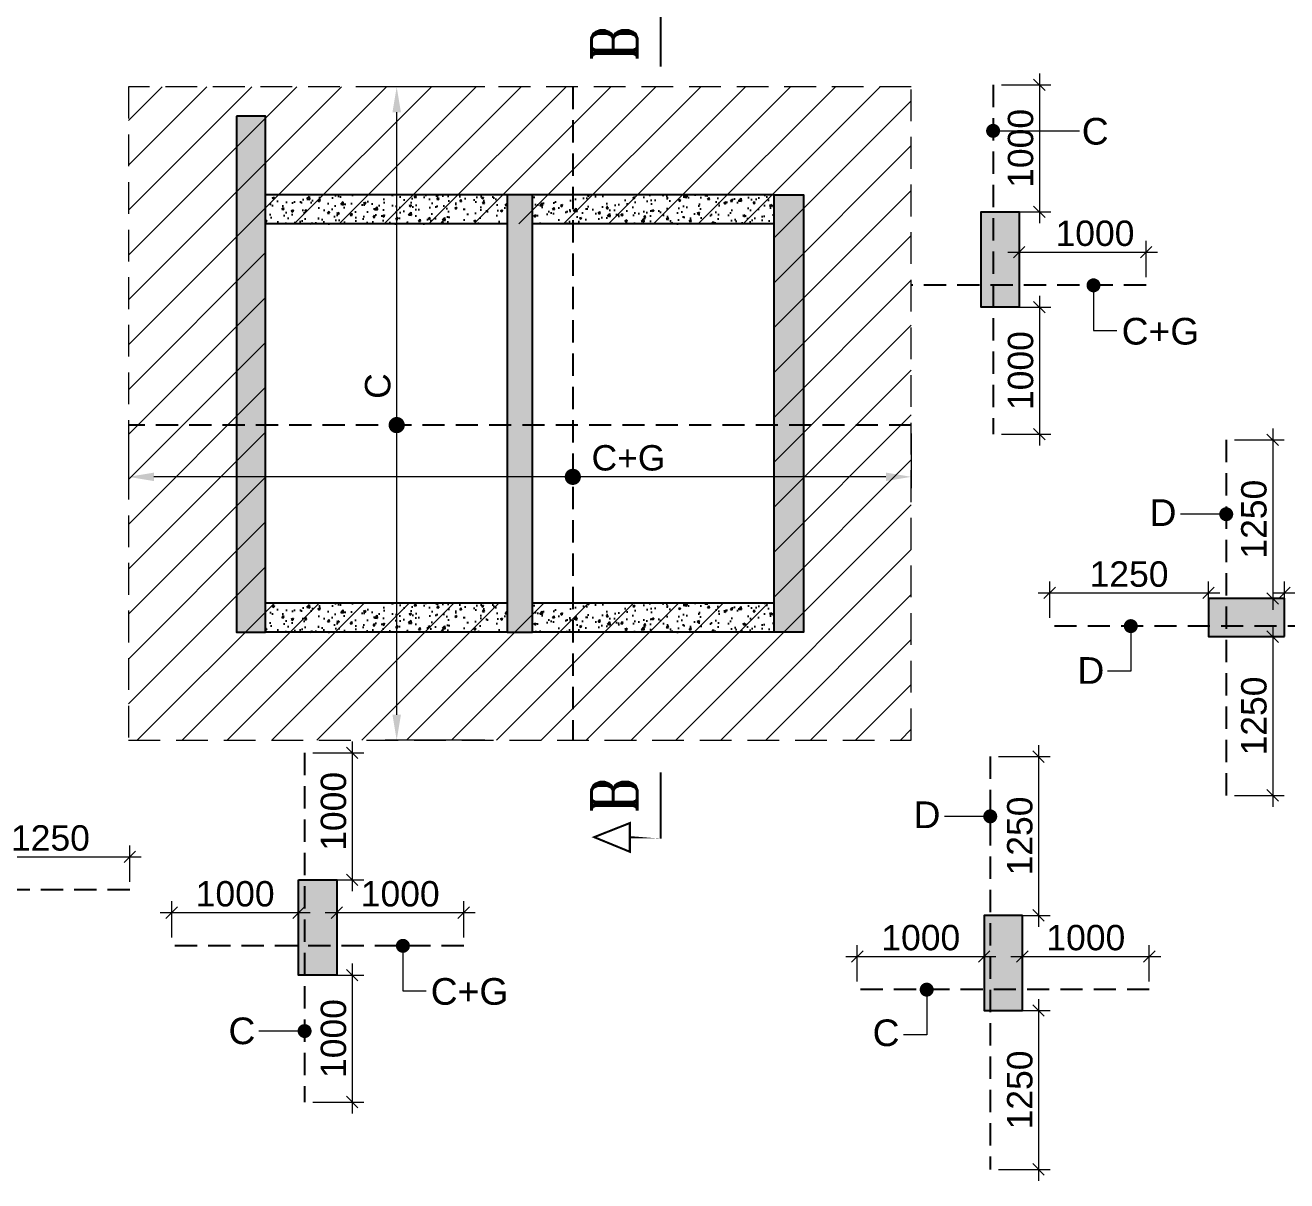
# Model space of a CAD drawing. Header units: millimetres. Extents: x 1123469 to 1752051, y -126924 to 196924.
# Drawn here: x 1520026 to 1529962, y 133369 to 142469 of the extents above; entities that cross this region are included whole.
import ezdxf

# ---------------------------------------------------------------- set-up
doc = ezdxf.new("R2010")
doc.units = ezdxf.units.MM
doc.header["$LTSCALE"] = 500
doc.header["$MEASUREMENT"] = 0
doc.header["$PDMODE"] = 34
for name, pattern in [('CONTINOUS', [0]), ('DASHED2', [0.375, 0.25, -0.125]), ('HIDDEN', [0.375, 0.25, -0.125])]:
    doc.linetypes.add(name, pattern=pattern)
doc.layers.get('Defpoints').update_dxf_attribs({"lineweight": 0})
for name, color, linetype in [('3BEAM NO', 6, 'Continuous'), ('COL. DIM', 3, 'Continuous'), ('r.c.c. wall', 4, 'Continuous'), ('reinf.', 4, 'Continuous'), ('TEXT 1', 1, 'Continuous'), ('TEXT-20', 3, 'Continuous'), ('TOWER AREA COLUMN.', 6, 'Continuous')]:
    doc.layers.add(name, color=color, linetype=linetype)
for name, color, linetype, lineweight in [('ARWO', 1, 'Continuous', 18), ('CUT OUT', 1, 'Continuous', 13), ('dim-M', 1, 'Continuous', 15), ('FOOTING', 1, 'Continuous', 15), ('HATCH', 1, 'Continuous', 5), ('TOWER COL HATCH', 253, 'Continuous', 20)]:
    doc.layers.add(name, color=color, linetype=linetype, lineweight=lineweight)
doc.styles.add('3mm', font='arial.ttf')
doc.styles.add('RT', font='romant.shx', dxfattribs={"height": 8})
doc.dimstyles.new('PARAMVEER', dxfattribs={"dimtxt": 200, "dimasz": 100, "dimexe": 0, "dimexo": 25, "dimgap": 10, "dimtad": 1, "dimdec": 0, "dimrnd": 5, "dimzin": 0, "dimdsep": 46, "dimtxsty": '3mm', "dimblk": 'OBLIQUE', "dimcen": 0.09, "dimdle": 75, "dimclrd": 1, "dimclre": 1, "dimclrt": 3, "dimadec": 0, "dimazin": 0, "dimtfac": 1, "dimtdec": 0, "dimtmove": 1, "dimatfit": 3, "dimfxl": 100, "dimtolj": 1, "dimtzin": 0, "dimlwd": 18, "dimlwe": 5, "dimarcsym": 0})
doc.dimstyles.new('PARAMVEER BEAM', dxfattribs={"dimtxt": 200, "dimasz": 100, "dimexe": 0, "dimexo": 0, "dimgap": 10, "dimtad": 1, "dimdec": 0, "dimzin": 0, "dimdsep": 46, "dimtxsty": '3mm', "dimblk": 'ARCHTICK', "dimcen": 0.09, "dimdle": 75, "dimclrd": 1, "dimclre": 1, "dimclrt": 3, "dimadec": 0, "dimazin": 0, "dimtfac": 1, "dimtdec": 0, "dimtmove": 1, "dimatfit": 3, "dimfxl": 100, "dimtolj": 1, "dimtzin": 0, "dimlwd": 18, "dimlwe": 5, "dimarcsym": 0})

# ---------------------------------------------------------------- blocks, each defined once
blk = doc.blocks.new('3tgra')
at = {"layer": 'TOWER COL HATCH'}
h = blk.add_hatch(color=253, dxfattribs=at)
h.dxf.hatch_style = 1
h.paths.add_polyline_path([(1383875.630595695, 78731.73729202384), (1383875.630595695, 74666.55515519361), (1383645.630595695, 74666.55515519361), (1383645.630595695, 77881.73729155073), (1383645.630595695, 78111.73729155073), (1383645.630595695, 78731.73729202384)])
h = blk.add_hatch(color=253, dxfattribs=at)
h.dxf.hatch_style = 1
h.paths.add_polyline_path([(1379640.630750942, 78111.73729155073), (1379410.630750942, 78111.73729155073), (1379410.630750942, 74666.55515519361), (1379640.630750942, 74666.55515519361), (1379640.630750942, 77881.73729155073)])
h = blk.add_hatch(color=253, dxfattribs=at)
h.dxf.hatch_style = 1
h.paths.add_polyline_path([(1381543.130749644, 78111.73729155073), (1381743.130749644, 78111.73729155073), (1381743.130749644, 77881.73729155073), (1381743.130749644, 74666.55515519361), (1381543.130749644, 74666.55515519361), (1381543.130749644, 77881.73729155073)])
h = blk.add_hatch(color=253, dxfattribs=at)
h.dxf.hatch_style = 1
h.paths.add_polyline_path([(1377710.631017101, 77226.89675944098), (1378010.631017101, 77226.89675944098), (1378010.631017101, 77976.89675944098), (1377710.631017101, 77976.89675944098)])
h = blk.add_hatch(color=253, dxfattribs=at)
h.dxf.hatch_style = 1
h.paths.add_polyline_path([(1375620.320550245, 74631.8028312315), (1375620.320550245, 74931.8028312315), (1376220.320550245, 74931.8028312315), (1376220.320550245, 74631.8028312315)])
h = blk.add_hatch(color=253, dxfattribs=at)
h.dxf.hatch_style = 1
h.paths.add_polyline_path([(1383385.712416565, 72716.75990101276), (1383085.712416565, 72716.75990101276), (1383085.712416565, 71966.75990101276), (1383385.712416565, 71966.75990101276)])
h = blk.add_hatch(color=253, dxfattribs=at)
h.dxf.hatch_style = 1
h.paths.add_polyline_path([(1377685.631014433, 72436.75957392534), (1377985.631014433, 72436.75957392534), (1377985.631014433, 71686.75957392534), (1377685.631014433, 71686.75957392534)])
at = {"layer": 'TOWER AREA COLUMN.', "color": 4}
for points in [[(1383875.630595695, 78731.73729202384), (1383875.630595695, 74666.55515519361), (1383645.630595695, 74666.55515519361), (1383645.630595695, 77881.73729155073), (1383645.630595695, 77881.73729155073), (1383645.630595695, 78111.73729155073), (1383645.630595695, 78111.73729155073), (1383645.630595695, 78731.73729202384), (1383875.630595695, 78731.73729202384)], [(1379640.630750942, 78111.73729155073), (1379410.630750942, 78111.73729155073), (1379410.630750942, 74666.55515519361), (1379640.630750942, 74666.55515519361), (1379640.630750942, 77881.73729155073), (1379640.630750942, 77881.73729155073), (1379640.630750942, 78111.73729155073)], [(1381543.130749644, 78111.73729155073), (1381743.130749644, 78111.73729155073), (1381743.130749644, 77881.73729155073), (1381743.130749644, 77881.73729155073), (1381743.130749644, 74666.55515519361), (1381543.130749644, 74666.55515519361), (1381543.130749644, 77881.73729155073), (1381543.130749644, 77881.73729155073), (1381543.130749644, 78111.73729155073)]]:
    blk.add_lwpolyline(points, dxfattribs=at)
for points in [[(1377710.631017101, 77226.89675944098), (1378010.631017101, 77226.89675944098), (1378010.631017101, 77976.89675944098), (1377710.631017101, 77976.89675944098)], [(1375620.320550245, 74631.8028312315), (1375620.320550245, 74931.8028312315), (1376220.320550245, 74931.8028312315), (1376220.320550245, 74631.8028312315)], [(1383385.712416565, 72716.75990101276), (1383085.712416565, 72716.75990101276), (1383085.712416565, 71966.75990101276), (1383385.712416565, 71966.75990101276)], [(1377685.631014433, 72436.75957392534), (1377985.631014433, 72436.75957392534), (1377985.631014433, 71686.75957392534), (1377685.631014433, 71686.75957392534)]]:
    blk.add_lwpolyline(points, close=True, dxfattribs=at)
blk = doc.blocks.new('_Oblique')
at = {"color": 0, "linetype": 'ByBlock', "lineweight": -2}
blk.add_line((-0.5, -0.5), (0.5, 0.5), dxfattribs=at)
blk = doc.blocks.new('*D1022')
at = {"layer": 'COL. DIM', "color": 1, "lineweight": 18, "ltscale": 10, "transparency": 16777216}
blk.add_line((1528013.32333053, 140339.3880169377), (1528013.32333053, 139159.3880169377), dxfattribs=at)
at = {"layer": 'COL. DIM', "color": 1, "linetype": 'CONTINOUS', "lineweight": 5, "ltscale": 10, "transparency": 16777216}
for p, q in [((1527713.899163831, 140249.3880169377), (1528103.32333053, 140249.3880169377)), ((1527713.899163831, 139249.3880169377), (1528103.32333053, 139249.3880169377))]:
    blk.add_line(p, q, dxfattribs=at)
at = {"layer": 'Defpoints', "color": 0, "ltscale": 10, "transparency": 16777216}
for p in [(1527648.899163831, 140249.3880169377), (1527648.899163831, 139249.3880169377), (1528013.32333053, 139249.3880169377)]:
    blk.add_point(p, dxfattribs=at)
at = {"layer": 'COL. DIM', "color": 1, "lineweight": 18, "ltscale": 10, "transparency": 16777216, "xscale": 90, "yscale": 90, "zscale": 90}
for p, rotation in [((1528013.32333053, 140249.3880169377), 90), ((1528013.32333053, 139249.3880169377), 270)]:
    blk.add_blockref('_Oblique', p, dxfattribs=dict(at, rotation=rotation))
at = {"layer": 'COL. DIM', "color": 3, "ltscale": 10, "transparency": 16777216, "insert": (1527866.208732986, 139749.3880169372), "char_height": 200, "attachment_point": 5, "rotation": 90, "style": '3mm'}
blk.add_mtext('\\A1;1000', dxfattribs=at)
blk = doc.blocks.new('_ArchTick')
at = {"color": 0, "linetype": 'ByBlock', "const_width": 0.15}
blk.add_lwpolyline([(-0.5, -0.5), (0.5, 0.5)], dxfattribs=at)
blk = doc.blocks.new('*D1023')
at = {"layer": 'COL. DIM', "color": 1, "lineweight": 18, "ltscale": 10, "transparency": 16777216}
blk.add_line((1528013.32333053, 142089.3880169376), (1528013.32333053, 140909.3880169376), dxfattribs=at)
at = {"layer": 'COL. DIM', "color": 1, "linetype": 'CONTINOUS', "lineweight": 5, "ltscale": 10, "transparency": 16777216}
for p, q in [((1527713.899163831, 141999.3880169376), (1528103.32333053, 141999.3880169376)), ((1527713.899163831, 140999.3880169376), (1528103.32333053, 140999.3880169376))]:
    blk.add_line(p, q, dxfattribs=at)
at = {"layer": 'Defpoints', "color": 0, "ltscale": 10, "transparency": 16777216}
for p in [(1527648.899163831, 141999.3880169376), (1527648.899163831, 140999.3880169376), (1528013.32333053, 140999.3880169376)]:
    blk.add_point(p, dxfattribs=at)
at = {"layer": 'COL. DIM', "color": 1, "lineweight": 18, "ltscale": 10, "transparency": 16777216, "xscale": 90, "yscale": 90, "zscale": 90}
for p, rotation in [((1528013.32333053, 141999.3880169376), 90), ((1528013.32333053, 140999.3880169376), 270)]:
    blk.add_blockref('_Oblique', p, dxfattribs=dict(at, rotation=rotation))
at = {"layer": 'COL. DIM', "color": 3, "ltscale": 10, "transparency": 16777216, "insert": (1527866.208732985, 141499.3880169372), "char_height": 200, "attachment_point": 5, "rotation": 90, "style": '3mm'}
blk.add_mtext('\\A1;1000', dxfattribs=at)
blk = doc.blocks.new('*D1024')
at = {"layer": 'COL. DIM', "color": 1, "linetype": 'CONTINOUS', "lineweight": 5, "ltscale": 10, "transparency": 16777216}
for p, q in [((1527854.248590601, 140485.904475727), (1527854.248590601, 140772.4341001764)), ((1528854.248590601, 140485.904475727), (1528854.248590601, 140772.4341001764))]:
    blk.add_line(p, q, dxfattribs=at)
at = {"layer": 'COL. DIM', "color": 1, "lineweight": 18, "ltscale": 10, "transparency": 16777216}
blk.add_line((1527764.248590601, 140682.4341001764), (1528944.248590601, 140682.4341001764), dxfattribs=at)
at = {"layer": 'Defpoints', "color": 0, "ltscale": 10, "transparency": 16777216}
for p in [(1528854.248590601, 140682.4341001764), (1527854.248590601, 140420.904475727), (1528854.248590601, 140420.904475727)]:
    blk.add_point(p, dxfattribs=at)
at = {"layer": 'COL. DIM', "color": 1, "lineweight": 18, "ltscale": 10, "transparency": 16777216, "xscale": 90, "yscale": 90, "zscale": 90, "rotation": 180}
blk.add_blockref('_Oblique', (1527854.248590601, 140682.4341001764), dxfattribs=at)
at = {"layer": 'COL. DIM', "color": 1, "lineweight": 18, "ltscale": 10, "transparency": 16777216, "xscale": 90, "yscale": 90, "zscale": 90}
blk.add_blockref('_Oblique', (1528854.248590601, 140682.4341001764), dxfattribs=at)
at = {"layer": 'COL. DIM', "color": 3, "ltscale": 10, "transparency": 16777216, "insert": (1528451.298602193, 140829.5486977207), "char_height": 200, "attachment_point": 5, "style": '3mm'}
blk.add_mtext('\\A1;1000', dxfattribs=at)
blk = doc.blocks.new('*D1025')
at = {"layer": 'COL. DIM', "color": 1, "lineweight": 18, "ltscale": 10, "transparency": 16777216}
blk.add_line((1529851.057639244, 137744.2940887282), (1529851.057639244, 136314.2940887282), dxfattribs=at)
at = {"layer": 'COL. DIM', "color": 1, "linetype": 'CONTINOUS', "lineweight": 5, "ltscale": 10, "transparency": 16777216}
for p, q in [((1529550.148966422, 137654.2940887282), (1529941.057639244, 137654.2940887282)), ((1529550.148966422, 136404.2940887282), (1529941.057639244, 136404.2940887282))]:
    blk.add_line(p, q, dxfattribs=at)
at = {"layer": 'Defpoints', "color": 0, "ltscale": 10, "transparency": 16777216}
for p in [(1529485.148966422, 137654.2940887282), (1529485.148966422, 136404.2940887282), (1529851.057639244, 136404.2940887282)]:
    blk.add_point(p, dxfattribs=at)
at = {"layer": 'COL. DIM', "color": 1, "lineweight": 18, "ltscale": 10, "transparency": 16777216, "xscale": 90, "yscale": 90, "zscale": 90}
for p, rotation in [((1529851.057639244, 137654.2940887282), 90), ((1529851.057639244, 136404.2940887282), 270)]:
    blk.add_blockref('_Oblique', p, dxfattribs=dict(at, rotation=rotation))
at = {"layer": 'COL. DIM', "color": 3, "ltscale": 10, "transparency": 16777216, "insert": (1529703.9430417, 137029.2940887277), "char_height": 200, "attachment_point": 5, "rotation": 90, "style": '3mm'}
blk.add_mtext('\\A1;1250', dxfattribs=at)
blk = doc.blocks.new('*D1026')
at = {"layer": 'COL. DIM', "color": 1, "linetype": 'CONTINOUS', "lineweight": 5, "ltscale": 10, "transparency": 16777216}
for p, q in [((1528094.559057457, 137802.0810123322), (1528094.559057457, 138088.6106367816)), ((1529344.559057457, 137802.0810123322), (1529344.559057457, 138088.6106367816))]:
    blk.add_line(p, q, dxfattribs=at)
at = {"layer": 'COL. DIM', "color": 1, "lineweight": 18, "ltscale": 10, "transparency": 16777216}
blk.add_line((1528004.559057457, 137998.6106367816), (1529434.559057457, 137998.6106367816), dxfattribs=at)
at = {"layer": 'Defpoints', "color": 0, "ltscale": 10, "transparency": 16777216}
for p in [(1529344.559057457, 137998.6106367816), (1528094.559057457, 137737.0810123322), (1529344.559057457, 137737.0810123322)]:
    blk.add_point(p, dxfattribs=at)
at = {"layer": 'COL. DIM', "color": 1, "lineweight": 18, "ltscale": 10, "transparency": 16777216, "xscale": 90, "yscale": 90, "zscale": 90, "rotation": 180}
blk.add_blockref('_Oblique', (1528094.559057457, 137998.6106367816), dxfattribs=at)
at = {"layer": 'COL. DIM', "color": 1, "lineweight": 18, "ltscale": 10, "transparency": 16777216, "xscale": 90, "yscale": 90, "zscale": 90}
blk.add_blockref('_Oblique', (1529344.559057457, 137998.6106367816), dxfattribs=at)
at = {"layer": 'COL. DIM', "color": 3, "ltscale": 10, "transparency": 16777216, "insert": (1528719.559057457, 138145.7252343259), "char_height": 200, "attachment_point": 5, "style": '3mm'}
blk.add_mtext('\\A1;1250', dxfattribs=at)
blk = doc.blocks.new('*D1027')
at = {"layer": 'COL. DIM', "color": 1, "lineweight": 18, "ltscale": 10, "transparency": 16777216}
blk.add_line((1529851.057639244, 139294.2940887282), (1529851.057639244, 137864.2940887282), dxfattribs=at)
at = {"layer": 'COL. DIM', "color": 1, "linetype": 'CONTINOUS', "lineweight": 5, "ltscale": 10, "transparency": 16777216}
for p, q in [((1529550.148966421, 139204.2940887282), (1529941.057639244, 139204.2940887282)), ((1529550.148966421, 137954.2940887282), (1529941.057639244, 137954.2940887282))]:
    blk.add_line(p, q, dxfattribs=at)
at = {"layer": 'Defpoints', "color": 0, "ltscale": 10, "transparency": 16777216}
for p in [(1529485.148966421, 139204.2940887282), (1529485.148966421, 137954.2940887282), (1529851.057639244, 137954.2940887282)]:
    blk.add_point(p, dxfattribs=at)
at = {"layer": 'COL. DIM', "color": 1, "lineweight": 18, "ltscale": 10, "transparency": 16777216, "xscale": 90, "yscale": 90, "zscale": 90}
for p, rotation in [((1529851.057639244, 139204.2940887282), 90), ((1529851.057639244, 137954.2940887282), 270)]:
    blk.add_blockref('_Oblique', p, dxfattribs=dict(at, rotation=rotation))
at = {"layer": 'COL. DIM', "color": 3, "ltscale": 10, "transparency": 16777216, "insert": (1529703.943041699, 138579.2940887277), "char_height": 200, "attachment_point": 5, "rotation": 90, "style": '3mm'}
blk.add_mtext('\\A1;1250', dxfattribs=at)
blk = doc.blocks.new('*D1028')
at = {"layer": 'COL. DIM', "color": 1, "linetype": 'CONTINOUS', "lineweight": 5, "ltscale": 10, "transparency": 16777216}
for p, q in [((1529944.559057457, 137802.0810123323), (1529944.559057457, 138088.6106367816)), ((1531194.559057457, 137802.0810123323), (1531194.559057457, 138088.6106367816))]:
    blk.add_line(p, q, dxfattribs=at)
at = {"layer": 'COL. DIM', "color": 1, "lineweight": 18, "ltscale": 10, "transparency": 16777216}
blk.add_line((1529854.559057457, 137998.6106367816), (1531284.559057457, 137998.6106367816), dxfattribs=at)
at = {"layer": 'Defpoints', "color": 0, "ltscale": 10, "transparency": 16777216}
for p in [(1531194.559057457, 137998.6106367816), (1529944.559057457, 137737.0810123323), (1531194.559057457, 137737.0810123323)]:
    blk.add_point(p, dxfattribs=at)
at = {"layer": 'COL. DIM', "color": 1, "lineweight": 18, "ltscale": 10, "transparency": 16777216, "xscale": 90, "yscale": 90, "zscale": 90, "rotation": 180}
blk.add_blockref('_Oblique', (1529944.559057457, 137998.6106367816), dxfattribs=at)
at = {"layer": 'COL. DIM', "color": 1, "lineweight": 18, "ltscale": 10, "transparency": 16777216, "xscale": 90, "yscale": 90, "zscale": 90}
blk.add_blockref('_Oblique', (1531194.559057457, 137998.6106367816), dxfattribs=at)
at = {"layer": 'COL. DIM', "color": 3, "ltscale": 10, "transparency": 16777216, "insert": (1530569.559057457, 138145.725234326), "char_height": 200, "attachment_point": 5, "style": '3mm'}
blk.add_mtext('\\A1;1250', dxfattribs=at)
blk = doc.blocks.new('*D1040')
at = {"layer": 'COL. DIM', "color": 1, "lineweight": 18, "ltscale": 10, "transparency": 16777216}
blk.add_line((1528007.412359352, 134799.250831422), (1528007.412359352, 133369.250831422), dxfattribs=at)
at = {"layer": 'COL. DIM', "color": 1, "linetype": 'CONTINOUS', "lineweight": 5, "ltscale": 10, "transparency": 16777216}
for p, q in [((1527691.322730707, 134709.250831422), (1528097.412359352, 134709.250831422)), ((1527691.322730707, 133459.250831422), (1528097.412359352, 133459.250831422))]:
    blk.add_line(p, q, dxfattribs=at)
at = {"layer": 'Defpoints', "color": 0, "ltscale": 10, "transparency": 16777216}
for p in [(1527626.322730707, 134709.250831422), (1527626.322730707, 133459.250831422), (1528007.412359352, 133459.250831422)]:
    blk.add_point(p, dxfattribs=at)
at = {"layer": 'COL. DIM', "color": 1, "lineweight": 18, "ltscale": 10, "transparency": 16777216, "xscale": 90, "yscale": 90, "zscale": 90}
for p, rotation in [((1528007.412359352, 134709.250831422), 90), ((1528007.412359352, 133459.250831422), 270)]:
    blk.add_blockref('_Oblique', p, dxfattribs=dict(at, rotation=rotation))
at = {"layer": 'COL. DIM', "color": 3, "ltscale": 10, "transparency": 16777216, "insert": (1527860.297761807, 134084.2508314215), "char_height": 200, "attachment_point": 5, "rotation": 90, "style": '3mm'}
blk.add_mtext('\\A1;1250', dxfattribs=at)
blk = doc.blocks.new('*D1041')
at = {"layer": 'COL. DIM', "color": 1, "lineweight": 18, "ltscale": 10, "transparency": 16777216}
blk.add_line((1526489.24859327, 135135.7938251426), (1527669.24859327, 135135.7938251426), dxfattribs=at)
at = {"layer": 'COL. DIM', "color": 1, "linetype": 'CONTINOUS', "lineweight": 5, "ltscale": 10, "transparency": 16777216}
for p, q in [((1526579.24859327, 134939.2642006932), (1526579.24859327, 135225.7938251426)), ((1527579.24859327, 134939.2642006932), (1527579.24859327, 135225.7938251426))]:
    blk.add_line(p, q, dxfattribs=at)
at = {"layer": 'Defpoints', "color": 0, "ltscale": 10, "transparency": 16777216}
for p in [(1527579.24859327, 135135.7938251426), (1526579.24859327, 134874.2642006932), (1527579.24859327, 134874.2642006932)]:
    blk.add_point(p, dxfattribs=at)
at = {"layer": 'COL. DIM', "color": 1, "lineweight": 18, "ltscale": 10, "transparency": 16777216, "xscale": 90, "yscale": 90, "zscale": 90, "rotation": 180}
blk.add_blockref('_Oblique', (1526579.24859327, 135135.7938251426), dxfattribs=at)
at = {"layer": 'COL. DIM', "color": 1, "lineweight": 18, "ltscale": 10, "transparency": 16777216, "xscale": 90, "yscale": 90, "zscale": 90}
blk.add_blockref('_Oblique', (1527579.24859327, 135135.7938251426), dxfattribs=at)
at = {"layer": 'COL. DIM', "color": 3, "ltscale": 10, "transparency": 16777216, "insert": (1527079.24859327, 135282.9084226869), "char_height": 200, "attachment_point": 5, "style": '3mm'}
blk.add_mtext('\\A1;1000', dxfattribs=at)
blk = doc.blocks.new('*D1042')
at = {"layer": 'COL. DIM', "color": 1, "lineweight": 18, "ltscale": 10, "transparency": 16777216}
blk.add_line((1528007.412359351, 136799.250831422), (1528007.412359351, 135369.250831422), dxfattribs=at)
at = {"layer": 'COL. DIM', "color": 1, "linetype": 'CONTINOUS', "lineweight": 5, "ltscale": 10, "transparency": 16777216}
for p, q in [((1527691.322730707, 136709.250831422), (1528097.412359351, 136709.250831422)), ((1527691.322730707, 135459.250831422), (1528097.412359351, 135459.250831422))]:
    blk.add_line(p, q, dxfattribs=at)
at = {"layer": 'Defpoints', "color": 0, "ltscale": 10, "transparency": 16777216}
for p in [(1527626.322730707, 136709.250831422), (1527626.322730707, 135459.250831422), (1528007.412359351, 135459.250831422)]:
    blk.add_point(p, dxfattribs=at)
at = {"layer": 'COL. DIM', "color": 1, "lineweight": 18, "ltscale": 10, "transparency": 16777216, "xscale": 90, "yscale": 90, "zscale": 90}
for p, rotation in [((1528007.412359351, 136709.250831422), 90), ((1528007.412359351, 135459.250831422), 270)]:
    blk.add_blockref('_Oblique', p, dxfattribs=dict(at, rotation=rotation))
at = {"layer": 'COL. DIM', "color": 3, "ltscale": 10, "transparency": 16777216, "insert": (1527860.297761804, 136084.250831422), "char_height": 200, "attachment_point": 5, "rotation": 90, "style": '3mm'}
blk.add_mtext('\\A1;1250', dxfattribs=at)
blk = doc.blocks.new('*D1043')
at = {"layer": 'COL. DIM', "color": 1, "lineweight": 18, "ltscale": 10, "transparency": 16777216}
blk.add_line((1527789.24859327, 135135.7938251426), (1528969.24859327, 135135.7938251426), dxfattribs=at)
at = {"layer": 'COL. DIM', "color": 1, "linetype": 'CONTINOUS', "lineweight": 5, "ltscale": 10, "transparency": 16777216}
for p, q in [((1527879.24859327, 134939.2642006932), (1527879.24859327, 135225.7938251426)), ((1528879.24859327, 134939.2642006932), (1528879.24859327, 135225.7938251426))]:
    blk.add_line(p, q, dxfattribs=at)
at = {"layer": 'Defpoints', "color": 0, "ltscale": 10, "transparency": 16777216}
for p in [(1528879.24859327, 135135.7938251426), (1527879.24859327, 134874.2642006932), (1528879.24859327, 134874.2642006932)]:
    blk.add_point(p, dxfattribs=at)
at = {"layer": 'COL. DIM', "color": 1, "lineweight": 18, "ltscale": 10, "transparency": 16777216, "xscale": 90, "yscale": 90, "zscale": 90, "rotation": 180}
blk.add_blockref('_Oblique', (1527879.24859327, 135135.7938251426), dxfattribs=at)
at = {"layer": 'COL. DIM', "color": 1, "lineweight": 18, "ltscale": 10, "transparency": 16777216, "xscale": 90, "yscale": 90, "zscale": 90}
blk.add_blockref('_Oblique', (1528879.24859327, 135135.7938251426), dxfattribs=at)
at = {"layer": 'COL. DIM', "color": 3, "ltscale": 10, "transparency": 16777216, "insert": (1528379.24859327, 135282.9084226869), "char_height": 200, "attachment_point": 5, "style": '3mm'}
blk.add_mtext('\\A1;1000', dxfattribs=at)
blk = doc.blocks.new('*D1044')
at = {"layer": 'COL. DIM', "color": 1, "lineweight": 18, "ltscale": 10, "transparency": 16777216}
blk.add_line((1522601.566611705, 135079.2511585094), (1522601.566611705, 133899.2511585094), dxfattribs=at)
at = {"layer": 'COL. DIM', "color": 1, "linetype": 'CONTINOUS', "lineweight": 5, "ltscale": 10, "transparency": 16777216}
for p, q in [((1522291.241328574, 134989.2511585094), (1522691.566611705, 134989.2511585094)), ((1522291.241328574, 133989.2511585094), (1522691.566611705, 133989.2511585094))]:
    blk.add_line(p, q, dxfattribs=at)
at = {"layer": 'Defpoints', "color": 0, "ltscale": 10, "transparency": 16777216}
for p in [(1522226.241328574, 134989.2511585094), (1522226.241328574, 133989.2511585094), (1522601.566611705, 133989.2511585094)]:
    blk.add_point(p, dxfattribs=at)
at = {"layer": 'COL. DIM', "color": 1, "lineweight": 18, "ltscale": 10, "transparency": 16777216, "xscale": 90, "yscale": 90, "zscale": 90}
for p, rotation in [((1522601.566611705, 134989.2511585094), 90), ((1522601.566611705, 133989.2511585094), 270)]:
    blk.add_blockref('_Oblique', p, dxfattribs=dict(at, rotation=rotation))
at = {"layer": 'COL. DIM', "color": 3, "ltscale": 10, "transparency": 16777216, "insert": (1522454.452014161, 134489.2511585089), "char_height": 200, "attachment_point": 5, "rotation": 90, "style": '3mm'}
blk.add_mtext('\\A1;1000', dxfattribs=at)
blk = doc.blocks.new('*D1045')
at = {"layer": 'COL. DIM', "color": 1, "linetype": 'CONTINOUS', "lineweight": 5, "ltscale": 10, "transparency": 16777216}
for p, q in [((1521179.167191137, 135284.3916811144), (1521179.167191137, 135570.9213055638)), ((1522179.167191137, 135284.3916811144), (1522179.167191137, 135570.9213055638))]:
    blk.add_line(p, q, dxfattribs=at)
at = {"layer": 'COL. DIM', "color": 1, "lineweight": 18, "ltscale": 10, "transparency": 16777216}
blk.add_line((1521089.167191137, 135480.9213055638), (1522269.167191137, 135480.9213055638), dxfattribs=at)
at = {"layer": 'Defpoints', "color": 0, "ltscale": 10, "transparency": 16777216}
for p in [(1522179.167191137, 135480.9213055638), (1521179.167191137, 135219.3916811144), (1522179.167191137, 135219.3916811144)]:
    blk.add_point(p, dxfattribs=at)
at = {"layer": 'COL. DIM', "color": 1, "lineweight": 18, "ltscale": 10, "transparency": 16777216, "xscale": 90, "yscale": 90, "zscale": 90, "rotation": 180}
blk.add_blockref('_Oblique', (1521179.167191137, 135480.9213055638), dxfattribs=at)
at = {"layer": 'COL. DIM', "color": 1, "lineweight": 18, "ltscale": 10, "transparency": 16777216, "xscale": 90, "yscale": 90, "zscale": 90}
blk.add_blockref('_Oblique', (1522179.167191137, 135480.9213055638), dxfattribs=at)
at = {"layer": 'COL. DIM', "color": 3, "ltscale": 10, "transparency": 16777216, "insert": (1521679.167191137, 135628.0359031082), "char_height": 200, "attachment_point": 5, "style": '3mm'}
blk.add_mtext('\\A1;1000', dxfattribs=at)
blk = doc.blocks.new('*D1046')
at = {"layer": 'COL. DIM', "color": 1, "lineweight": 18, "ltscale": 10, "transparency": 16777216}
blk.add_line((1522601.566611705, 136829.2511585095), (1522601.566611705, 135649.2511585095), dxfattribs=at)
at = {"layer": 'COL. DIM', "color": 1, "linetype": 'CONTINOUS', "lineweight": 5, "ltscale": 10, "transparency": 16777216}
for p, q in [((1522291.241328574, 136739.2511585095), (1522691.566611705, 136739.2511585095)), ((1522291.241328574, 135739.2511585095), (1522691.566611705, 135739.2511585095))]:
    blk.add_line(p, q, dxfattribs=at)
at = {"layer": 'Defpoints', "color": 0, "ltscale": 10, "transparency": 16777216}
for p in [(1522226.241328574, 136739.2511585095), (1522226.241328574, 135739.2511585095), (1522601.566611705, 135739.2511585095)]:
    blk.add_point(p, dxfattribs=at)
at = {"layer": 'COL. DIM', "color": 1, "lineweight": 18, "ltscale": 10, "transparency": 16777216, "xscale": 90, "yscale": 90, "zscale": 90}
for p, rotation in [((1522601.566611705, 136739.2511585095), 90), ((1522601.566611705, 135739.2511585095), 270)]:
    blk.add_blockref('_Oblique', p, dxfattribs=dict(at, rotation=rotation))
at = {"layer": 'COL. DIM', "color": 3, "ltscale": 10, "transparency": 16777216, "insert": (1522454.452014158, 136278.2737065828), "char_height": 200, "attachment_point": 5, "rotation": 90, "style": '3mm'}
blk.add_mtext('\\A1;1000', dxfattribs=at)
blk = doc.blocks.new('*D1047')
at = {"layer": 'COL. DIM', "color": 1, "linetype": 'CONTINOUS', "lineweight": 5, "ltscale": 10, "transparency": 16777216}
for p, q in [((1522479.167191137, 135284.3916811144), (1522479.167191137, 135570.9213055638)), ((1523479.167191137, 135284.3916811144), (1523479.167191137, 135570.9213055638))]:
    blk.add_line(p, q, dxfattribs=at)
at = {"layer": 'COL. DIM', "color": 1, "lineweight": 18, "ltscale": 10, "transparency": 16777216}
blk.add_line((1522389.167191137, 135480.9213055638), (1523569.167191137, 135480.9213055638), dxfattribs=at)
at = {"layer": 'Defpoints', "color": 0, "ltscale": 10, "transparency": 16777216}
for p in [(1523479.167191137, 135480.9213055638), (1522479.167191137, 135219.3916811144), (1523479.167191137, 135219.3916811144)]:
    blk.add_point(p, dxfattribs=at)
at = {"layer": 'COL. DIM', "color": 1, "lineweight": 18, "ltscale": 10, "transparency": 16777216, "xscale": 90, "yscale": 90, "zscale": 90, "rotation": 180}
blk.add_blockref('_Oblique', (1522479.167191137, 135480.9213055638), dxfattribs=at)
at = {"layer": 'COL. DIM', "color": 1, "lineweight": 18, "ltscale": 10, "transparency": 16777216, "xscale": 90, "yscale": 90, "zscale": 90}
blk.add_blockref('_Oblique', (1523479.167191137, 135480.9213055638), dxfattribs=at)
at = {"layer": 'COL. DIM', "color": 3, "ltscale": 10, "transparency": 16777216, "insert": (1522979.167191137, 135628.0359031082), "char_height": 200, "attachment_point": 5, "style": '3mm'}
blk.add_mtext('\\A1;1000', dxfattribs=at)
blk = doc.blocks.new('*D1051')
at = {"layer": 'COL. DIM', "color": 1, "linetype": 'CONTINOUS', "lineweight": 5, "ltscale": 10, "transparency": 16777216}
for p, q in [((1519599.251504154, 135724.251514391), (1519599.251504154, 136010.7811388404)), ((1520849.251504154, 135724.251514391), (1520849.251504154, 136010.7811388404))]:
    blk.add_line(p, q, dxfattribs=at)
at = {"layer": 'COL. DIM', "color": 1, "lineweight": 18, "ltscale": 10, "transparency": 16777216}
blk.add_line((1519509.251504154, 135920.7811388404), (1520939.251504154, 135920.7811388404), dxfattribs=at)
at = {"layer": 'Defpoints', "color": 0, "ltscale": 10, "transparency": 16777216}
for p in [(1520849.251504154, 135920.7811388404), (1519599.251504154, 135659.251514391), (1520849.251504154, 135659.251514391)]:
    blk.add_point(p, dxfattribs=at)
at = {"layer": 'COL. DIM', "color": 1, "lineweight": 18, "ltscale": 10, "transparency": 16777216, "xscale": 90, "yscale": 90, "zscale": 90, "rotation": 180}
blk.add_blockref('_Oblique', (1519599.251504154, 135920.7811388404), dxfattribs=at)
at = {"layer": 'COL. DIM', "color": 1, "lineweight": 18, "ltscale": 10, "transparency": 16777216, "xscale": 90, "yscale": 90, "zscale": 90}
blk.add_blockref('_Oblique', (1520849.251504154, 135920.7811388404), dxfattribs=at)
at = {"layer": 'COL. DIM', "color": 3, "ltscale": 10, "transparency": 16777216, "insert": (1520224.251504154, 136067.8957363847), "char_height": 200, "attachment_point": 5, "style": '3mm'}
blk.add_mtext('\\A1;1250', dxfattribs=at)
blk = doc.blocks.new('*D1093')
at = {"layer": 'COL. DIM', "color": 1, "linetype": 'CONTINOUS', "lineweight": 5, "ltscale": 10, "transparency": 16777216}
for p, q in [((1520839.249012007, 139255.33872537), (1520839.249012007, 138822.7265834824)), ((1527004.248856761, 139255.3387253701), (1527004.248856761, 138822.7265834824))]:
    blk.add_line(p, q, dxfattribs=at)
at = {"layer": 'COL. DIM', "color": 1, "lineweight": 18, "ltscale": 10, "transparency": 16777216}
blk.add_line((1526804.248856761, 138912.7265834824), (1521039.249012007, 138912.7265834824), dxfattribs=at)
at = {"layer": 'COL. DIM', "color": 1, "ltscale": 10, "transparency": 16777216}
for points in [[(1521039.249012007, 138946.0599168157), (1521039.249012007, 138879.3932501491), (1520839.249012007, 138912.7265834824)], [(1526804.248856761, 138946.0599168157), (1526804.248856761, 138879.3932501491), (1527004.248856761, 138912.7265834824)]]:
    blk.add_solid(points, dxfattribs=at)
at = {"layer": 'Defpoints', "color": 0, "ltscale": 10, "transparency": 16777216}
for p in [(1520839.249012007, 139320.33872537), (1527004.248856761, 139320.3387253701), (1520839.249012007, 138912.7265834824)]:
    blk.add_point(p, dxfattribs=at)
at = {"layer": 'COL. DIM', "color": 3, "ltscale": 10, "transparency": 16777216, "insert": (1524777.232026542, 139061.137224683), "char_height": 200, "attachment_point": 5, "style": '3mm'}
blk.add_mtext('\\A1;C+G', dxfattribs=at)
blk = doc.blocks.new('*D1094')
at = {"layer": 'COL. DIM', "color": 1, "linetype": 'CONTINOUS', "lineweight": 5, "ltscale": 10, "transparency": 16777216}
for p, q in [((1523645.773220603, 141984.2285490474), (1522861.429872286, 141984.2285490474)), ((1523645.773220603, 136839.0464126903), (1522861.429872286, 136839.0464126903))]:
    blk.add_line(p, q, dxfattribs=at)
at = {"layer": 'COL. DIM', "color": 1, "lineweight": 18, "ltscale": 10, "transparency": 16777216}
blk.add_line((1522951.429872286, 137039.0464126903), (1522951.429872286, 141784.2285490474), dxfattribs=at)
at = {"layer": 'COL. DIM', "color": 1, "ltscale": 10, "transparency": 16777216}
for points in [[(1522918.096538953, 141784.2285490474), (1522984.763205619, 141784.2285490474), (1522951.429872286, 141984.2285490474)], [(1522918.096538953, 137039.0464126903), (1522984.763205619, 137039.0464126903), (1522951.429872286, 136839.0464126903)]]:
    blk.add_solid(points, dxfattribs=at)
at = {"layer": 'Defpoints', "color": 0, "ltscale": 10, "transparency": 16777216}
for p in [(1522951.429872286, 141984.2285490474), (1523710.773220603, 141984.2285490474), (1523710.773220603, 136839.0464126903)]:
    blk.add_point(p, dxfattribs=at)
at = {"layer": 'COL. DIM', "color": 3, "ltscale": 10, "transparency": 16777216, "insert": (1522803.019231084, 139627.7330189421), "char_height": 200, "width": 176.8076398362892, "attachment_point": 5, "rotation": 90, "style": '3mm'}
blk.add_mtext('\\A1;C', dxfattribs=at)

msp = doc.modelspace()

# ---------------------------------------------------------------- hatches: boundary and pattern name
at = {"layer": 'HATCH', "ltscale": 10}
h = msp.add_hatch(dxfattribs=at)
h.set_pattern_fill('ANSI31', color=251, scale=2000)
h.set_pattern_definition([(45, (44455.00070298067, 0), (-176.7766952966369, 176.7766952966369), [])])
h.paths.add_polyline_path([(1521919.249012007, 140904.2285490473), (1525924.248856761, 140904.2285490474), (1525924.24885676, 137919.0464126903), (1521919.249012007, 137919.0464126903)])
h.paths.add_polyline_path([(1520839.249012007, 141984.2285490474), (1527004.248856761, 141984.2285490474), (1527004.248856761, 136839.0464126903), (1520839.249012007, 136839.0464126903)])
at = {"layer": 'r.c.c. wall', "ltscale": 10}
h = msp.add_hatch(dxfattribs=at)
h.set_pattern_fill('AR-CONC', color=1, scale=25)
h.set_pattern_definition([(49.99999999999999, (-3810541.978237641, -4159489.490215819), (179.3150456501884, -15.68803374564878), [18.75, -206.25]), (355, (-3810541.978237641, -4159489.490215819), (-34.68783340325, 188.048033425003), [15, -165]), (100.45144446, (-3810527.035317391, -4159490.797551819), (144.627211681778, 172.3599977421574), [15.93504799999998, -175.2855279999997]), (46.18420000000001, (-3810541.978237641, -4159439.490215819), (266.8103326678931, -41.37982019826914), [28.125, -309.375]), (96.63563549, (-3810519.744051391, -4159442.938542569), (233.6654864185571, 243.5296501936376), [23.9025855, -262.92844]), (351.1841639899999, (-3810541.978237641, -4159439.490215819), (233.6654862636933, 243.5296500674975), [22.5, -247.50000025]), (21, (-3810516.978237641, -4159451.990215819), (149.2267630296154, -100.6547226663347), [18.75, -206.25]), (326.0000000000001, (-3810516.978237641, -4159451.990215819), (60.82883298039543, 181.2875112617133), [15, -165]), (71.45144474, (-3810504.542674141, -4159460.378109319), (210.0555941824928, 80.63278820158845), [15.9350475, -175.285528]), (37.50000000000001, (-3810541.978237641, -4159489.490215819), (3.039963829322667, 83.22346345782788), [0, -163, 0, -167.5, 0, -165.625]), (7.499999999999999, (-3810541.978237641, -4159489.490215819), (65.76738436053715, 98.60292797059006), [0, -95.5, 0, -159.25, 0, -63.125]), (327.5, (-3810597.728237641, -4159489.490215819), (133.4556090431022, -5.638717933594939), [0, -62.5, 0, -195, 0, -258.75]), (317.5, (-3810622.728237641, -4159489.490215819), (145.7965423355966, 25.02624558307943), [0, -81.25, 0, -129.5, 0, -183.75])])
h.paths.add_polyline_path([(1521921.597339466, 141134.2649386935), (1523821.748858059, 141134.2285483917), (1523821.748858059, 140904.2285483917), (1521921.597339466, 140904.1995950565)])
h = msp.add_hatch(dxfattribs=at)
h.set_pattern_fill('AR-CONC', color=1, scale=25)
h.set_pattern_definition([(49.99999999999999, (-3812644.478236343, -4159489.490215819), (179.3150456501884, -15.68803374564878), [18.75, -206.25]), (355, (-3812644.478236343, -4159489.490215819), (-34.68783340325, 188.048033425003), [15, -165]), (100.45144446, (-3812629.535316093, -4159490.797551819), (144.627211681778, 172.3599977421574), [15.93504799999998, -175.2855279999997]), (46.18420000000001, (-3812644.478236343, -4159439.490215819), (266.8103326678931, -41.37982019826914), [28.125, -309.375]), (96.63563549, (-3812622.244050093, -4159442.938542569), (233.6654864185571, 243.5296501936376), [23.9025855, -262.92844]), (351.1841639899999, (-3812644.478236343, -4159439.490215819), (233.6654862636933, 243.5296500674975), [22.5, -247.50000025]), (21, (-3812619.478236343, -4159451.990215819), (149.2267630296154, -100.6547226663347), [18.75, -206.25]), (326.0000000000001, (-3812619.478236343, -4159451.990215819), (60.82883298039543, 181.2875112617133), [15, -165]), (71.45144474, (-3812607.042672843, -4159460.378109319), (210.0555941824928, 80.63278820158845), [15.9350475, -175.285528]), (37.50000000000001, (-3812644.478236343, -4159489.490215819), (3.039963829322667, 83.22346345782788), [0, -163, 0, -167.5, 0, -165.625]), (7.499999999999999, (-3812644.478236343, -4159489.490215819), (65.76738436053715, 98.60292797059006), [0, -95.5, 0, -159.25, 0, -63.125]), (327.5, (-3812700.228236343, -4159489.490215819), (133.4556090431022, -5.638717933594939), [0, -62.5, 0, -195, 0, -258.75]), (317.5, (-3812725.228236343, -4159489.490215819), (145.7965423355966, 25.02624558307943), [0, -81.25, 0, -129.5, 0, -183.75])])
h.paths.add_polyline_path([(1524024.097338168, 141134.2649386935), (1525924.248856761, 141134.2285483917), (1525924.248856761, 140904.2285483917), (1524024.097338168, 140904.1995950565)])
h = msp.add_hatch(dxfattribs=at)
h.set_pattern_fill('AR-CONC', color=1, scale=25)
h.set_pattern_definition([(49.99999999999999, (-3810541.978237641, -4162704.672352177), (179.3150456501884, -15.68803374564878), [18.75, -206.25]), (355, (-3810541.978237641, -4162704.672352177), (-34.68783340325, 188.048033425003), [15, -165]), (100.45144446, (-3810527.035317391, -4162705.979688176), (144.627211681778, 172.3599977421574), [15.93504799999998, -175.2855279999996]), (46.18420000000001, (-3810541.978237641, -4162654.672352177), (266.8103326678931, -41.37982019826914), [28.125, -309.375]), (96.63563549, (-3810519.744051391, -4162658.120678926), (233.6654864185571, 243.5296501936376), [23.9025855, -262.92844]), (351.1841639899999, (-3810541.978237641, -4162654.672352177), (233.6654862636933, 243.5296500674975), [22.5, -247.50000025]), (21, (-3810516.978237641, -4162667.172352177), (149.2267630296154, -100.6547226663347), [18.75, -206.25]), (326.0000000000001, (-3810516.978237641, -4162667.172352177), (60.82883298039543, 181.2875112617133), [15, -165]), (71.45144474, (-3810504.542674141, -4162675.560245676), (210.0555941824928, 80.63278820158845), [15.9350475, -175.285528]), (37.50000000000001, (-3810541.978237641, -4162704.672352177), (3.039963829322667, 83.22346345782788), [0, -163, 0, -167.5, 0, -165.625]), (7.499999999999999, (-3810541.978237641, -4162704.672352177), (65.76738436053715, 98.60292797059006), [0, -95.5, 0, -159.25, 0, -63.125]), (327.5, (-3810597.728237641, -4162704.672352177), (133.4556090431022, -5.638717933594939), [0, -62.5, 0, -195, 0, -258.75]), (317.5, (-3810622.728237641, -4162704.672352177), (145.7965423355966, 25.02624558307943), [0, -81.25, 0, -129.5, 0, -183.75])])
h.paths.add_polyline_path([(1521921.597339466, 137919.0828023364), (1523821.748858059, 137919.0464120346), (1523821.748858059, 137689.0464120346), (1521921.597339466, 137689.0174586994)])
h = msp.add_hatch(dxfattribs=at)
h.set_pattern_fill('AR-CONC', color=1, scale=25)
h.set_pattern_definition([(49.99999999999999, (-3812644.478236343, -4162704.672352177), (179.3150456501884, -15.68803374564878), [18.75, -206.25]), (355, (-3812644.478236343, -4162704.672352177), (-34.68783340325, 188.048033425003), [15, -165]), (100.45144446, (-3812629.535316093, -4162705.979688176), (144.627211681778, 172.3599977421574), [15.93504799999998, -175.2855279999997]), (46.18420000000001, (-3812644.478236343, -4162654.672352177), (266.8103326678931, -41.37982019826914), [28.125, -309.375]), (96.63563549, (-3812622.244050093, -4162658.120678926), (233.6654864185571, 243.5296501936376), [23.9025855, -262.92844]), (351.1841639899999, (-3812644.478236343, -4162654.672352177), (233.6654862636933, 243.5296500674975), [22.5, -247.50000025]), (21, (-3812619.478236343, -4162667.172352177), (149.2267630296154, -100.6547226663347), [18.75, -206.25]), (326.0000000000001, (-3812619.478236343, -4162667.172352177), (60.82883298039543, 181.2875112617133), [15, -165]), (71.45144474, (-3812607.042672843, -4162675.560245676), (210.0555941824928, 80.63278820158845), [15.9350475, -175.285528]), (37.50000000000001, (-3812644.478236343, -4162704.672352177), (3.039963829322667, 83.22346345782788), [0, -163, 0, -167.5, 0, -165.625]), (7.499999999999999, (-3812644.478236343, -4162704.672352177), (65.76738436053715, 98.60292797059006), [0, -95.5, 0, -159.25, 0, -63.125]), (327.5, (-3812700.228236343, -4162704.672352177), (133.4556090431022, -5.638717933594939), [0, -62.5, 0, -195, 0, -258.75]), (317.5, (-3812725.228236343, -4162704.672352177), (145.7965423355966, 25.02624558307943), [0, -81.25, 0, -129.5, 0, -183.75])])
h.paths.add_polyline_path([(1524024.097338168, 137919.0828023364), (1525924.248856761, 137919.0464120346), (1525924.248856761, 137689.0464120346), (1524024.097338168, 137689.0174586994)])

# ---------------------------------------------------------------- linework, layer by layer
at = {"layer": '3BEAM NO', "color": 4}
msp.add_line((1524788.983498764, 135959.5006431867, -7.851765953677085e-07), (1524788.983498764, 136186.8531094468, -7.843609217412887e-07), dxfattribs=at)
at = {"layer": '3BEAM NO', "color": 4, "extrusion": (-3.227238060428332e-09, -4.963612873298862e-18, 1), "const_width": 15.97339125, "elevation": -0.004921639401394065}
msp.add_lwpolyline([(1524788.983498762, 142654.0419871213), (1525031.407207467, 142654.0419871167), (1525031.407207468, 142143.5267560754)], dxfattribs=at)
at = {"layer": '3BEAM NO', "color": 4, "extrusion": (-3.227238060428332e-09, 4.963612873298862e-18, 1), "const_width": 15.97339125}
for points, elevation in [([(1524788.983498762, 136075.3548663216), (1525031.407207467, 136075.3548663263), (1525031.407207468, 136585.8700973675)], -0.00492163940001056), ([(1524788.983498759, 135959.5006431932), (1524788.983498759, 136186.8531094533), (1524506.735612236, 136075.354866371), (1524788.983498759, 135959.5006431932)], -0.004921642217599808)]:
    msp.add_lwpolyline(points, dxfattribs=dict(at, elevation=elevation))
at = {"layer": 'dim-M', "color": 4, "ltscale": 10, "const_width": 63.75}
for points in [[(1522983.304872287, 139320.33872537, -1), (1522919.554872287, 139320.33872537, -1)], [(1524370.729327148, 138912.7265834824, -1), (1524306.979327148, 138912.7265834824, -1)]]:
    msp.add_lwpolyline(points, format="xyb", close=True, dxfattribs=at)
at = {"layer": 'FOOTING', "color": 3, "linetype": 'DASHED2', "ltscale": 2}
msp.add_lwpolyline([(1527004.248856761, 141984.2285490474), (1520839.249012007, 141984.2285490474), (1520839.249012007, 136839.0464126903), (1527004.248856761, 136839.0464126903)], close=True, dxfattribs=at)
at = {"layer": 'r.c.c. wall', "color": 4, "ltscale": 10}
for p, q in [((1523821.748858059, 141134.2285490474), (1521919.249012007, 141134.2285490474)), ((1525924.248856761, 141134.2285490474), (1524021.748858059, 141134.2285490474)), ((1523821.748858059, 140904.2285490474), (1521919.249012007, 140904.2285490474)), ((1525924.248856761, 140904.2285490474), (1524021.748858059, 140904.2285490474)), ((1523821.748858059, 137919.0464126903), (1521919.249012007, 137919.0464126903)), ((1525924.248856761, 137919.0464126903), (1524021.748858059, 137919.0464126903)), ((1523821.748858059, 137689.0464126903), (1521919.249012007, 137689.0464126903)), ((1525924.248856761, 137689.0464126903), (1524021.748858059, 137689.0464126903))]:
    msp.add_line(p, q, dxfattribs=at)
at = {"layer": 'reinf.', "color": 4, "linetype": 'HIDDEN', "ltscale": 1.4}
for p, q in [((1527648.899163831, 141999.3880169376), (1527648.899163831, 139249.3880169376)), ((1524338.854327148, 141984.2285490474), (1524338.854327148, 136839.0464126903)), ((1528854.248590601, 140420.904475727), (1527004.248856761, 140420.904475727)), ((1527004.248856761, 139320.3387253701), (1520839.249012007, 139320.33872537)), ((1529485.148966421, 139204.2940887281), (1529485.148966421, 136404.2940887281)), ((1531194.559057457, 137737.0810123323), (1528094.559057457, 137737.0810123322)), ((1522226.241328574, 136739.2511585094), (1522226.241328574, 133989.2511585093)), ((1527626.322730707, 136709.2508314219), (1527626.322730707, 133459.2508314219)), ((1520849.251504154, 135659.251514391), (1517749.251504154, 135659.251514391)), ((1523479.167191137, 135219.3916811145), (1521179.167191137, 135219.3916811144)), ((1528879.24859327, 134874.2642006932), (1526579.24859327, 134874.2642006932))]:
    msp.add_line(p, q, dxfattribs=at)

# ---------------------------------------------------------------- block references
at = {"layer": 'CUT OUT', "color": 4, "xscale": -1}
msp.add_blockref('3tgra', (2905564.878980821, 63022.49125749664), dxfattribs=at)

# ---------------------------------------------------------------- texts
at = {"layer": 'TEXT 1', "color": 2, "linetype": 'ByBlock', "style": '3mm'}
for s, p in [('C', (1528347.209784013, 141529.2078355965, -0.0688959593251002)), ('C+G', (1528661.425162436, 139954.4976562446, -0.0688959593251002)), ('D', (1528881.33112212, 138526.0328187882, -0.0688959593251002)), ('D', (1528313.04190235, 137282.74958141, -0.0688959593251002)), ('D', (1527022.504886406, 136146.6217451123, -0.0688959593251002)), ('C+G', (1523219.507285543, 134755.3890325418, -0.0688959593251002)), ('C', (1521626.434398325, 134444.8911080195, -0.0688959593251002)), ('C', (1526699.801047534, 134429.6538470904, -0.0688959593251002))]:
    msp.add_text(s, height=210, dxfattribs=at).set_placement(p)
at = {"layer": 'TEXT-20', "color": 7, "lineweight": 20, "ltscale": 0.2, "style": 'RT', "width": 0.85}
for p in [(1524845.604432877, 142180.2226828499, 0.01387790206817088), (1524845.604432877, 136258.6288860284, 0.01387790206817088)]:
    msp.add_text('B', height=359.401303125, rotation=90.00000002668041, dxfattribs=at).set_placement(p)

# ---------------------------------------------------------------- dimensions: what is measured, and where the dimension line sits
at = {"layer": 'COL. DIM', "color": 6, "ltscale": 10}
for base, p1, p2, angle, picture, middle in [((1528013.32333053, 140999.3880169376), (1527648.899163831, 141999.3880169376), (1527648.899163831, 140999.3880169376), 90, '*D1023', (1527866.208732985, 141499.3880169372)), ((1528013.32333053, 139249.3880169377), (1527648.899163831, 140249.3880169376), (1527648.899163831, 139249.3880169376), 90, '*D1022', (1527866.208732986, 139749.3880169372)), ((1529851.057639244, 137954.2940887282), (1529485.148966421, 139204.2940887281), (1529485.148966421, 137954.2940887281), 90, '*D1027', (1529703.943041699, 138579.2940887277)), ((1529851.057639244, 136404.2940887282), (1529485.148966421, 137654.2940887281), (1529485.148966421, 136404.2940887281), 90, '*D1025', (1529703.9430417, 137029.2940887277)), ((1520849.251504154, 135920.7811388404), (1519599.251504154, 135659.251514391), (1520849.251504154, 135659.251514391), 7.016709298534877e-15, '*D1051', (1520224.251504154, 136067.8957363847)), ((1522179.167191137, 135480.9213055638), (1521179.167191137, 135219.3916811144), (1522179.167191137, 135219.3916811144), 7.016709298534877e-15, '*D1045', (1521679.167191137, 135628.0359031082)), ((1523479.167191137, 135480.9213055638), (1522479.167191137, 135219.3916811144), (1523479.167191137, 135219.3916811144), 7.016709298534877e-15, '*D1047', (1522979.167191137, 135628.0359031082)), ((1522601.566611705, 133989.2511585094), (1522226.241328574, 134989.2511585093), (1522226.241328574, 133989.2511585093), 90, '*D1044', (1522454.452014161, 134489.2511585089)), ((1528007.412359352, 133459.250831422), (1527626.322730707, 134709.2508314219), (1527626.322730707, 133459.2508314219), 90, '*D1040', (1527860.297761807, 134084.2508314215))]:
    dim = msp.add_linear_dim(base=base, p1=p1, p2=p2, angle=angle, dimstyle='PARAMVEER', override={"dimasz": 90, "dimexe": 90, "dimexo": 65, "dimgap": 45, "dimpost": '\\X', "dimdle": 90, "dimfxl": 0.18, "dimarcsym": 1}, dxfattribs=at)
    dim.commit()
    dim.dimension.update_dxf_attribs({"geometry": picture, "text_midpoint": middle})
for base, p1, p2, angle, text, picture, middle in [((1522951.429872286, 141984.2285490474), (1523710.773220603, 136839.0464126903), (1523710.773220603, 141984.2285490474), 90, 'C', '*D1094', (1522951.429872284, 139627.7330189421)), ((1520839.249012007, 138912.7265834824), (1527004.248856761, 139320.3387253701), (1520839.249012007, 139320.33872537), 180, 'C+G', '*D1093', (1524777.232026542, 138912.7265834824))]:
    dim = msp.add_linear_dim(base=base, p1=p1, p2=p2, angle=angle, text=text, dimstyle='PARAMVEER', override={"dimasz": 200, "dimexe": 90, "dimexo": 65, "dimgap": 45, "dimpost": '\\X', "dimsah": 1, "dimdle": 90, "dimfxl": 0.18, "dimarcsym": 1}, dxfattribs=at)
    dim.commit()
    dim.dimension.update_dxf_attribs({"geometry": picture, "text_midpoint": middle, "dimtype": 160})
for base, p1, p2, angle, picture, middle in [((1528854.248590601, 140682.4341001764), (1527854.248590601, 140420.904475727), (1528854.248590601, 140420.904475727), 7.016709298534877e-15, '*D1024', (1528451.298602193, 140682.4341001764)), ((1522601.566611705, 135739.2511585095), (1522226.241328574, 136739.2511585094), (1522226.241328574, 135739.2511585094), 90, '*D1046', (1522601.566611703, 136278.2737065828)), ((1528007.412359351, 135459.250831422), (1527626.322730707, 136709.2508314219), (1527626.322730707, 135459.2508314219), 90, '*D1042', (1528007.412359348, 136084.250831422))]:
    dim = msp.add_linear_dim(base=base, p1=p1, p2=p2, angle=angle, dimstyle='PARAMVEER', override={"dimasz": 90, "dimexe": 90, "dimexo": 65, "dimgap": 45, "dimpost": '\\X', "dimdle": 90, "dimfxl": 0.18, "dimarcsym": 1}, dxfattribs=at)
    dim.commit()
    dim.dimension.update_dxf_attribs({"geometry": picture, "text_midpoint": middle, "dimtype": 160})
for base, p1, p2, picture, middle in [((1529344.559057457, 137998.6106367816), (1528094.559057457, 137737.0810123322), (1529344.559057457, 137737.0810123322), '*D1026', (1528719.559057457, 138145.7252343259)), ((1531194.559057457, 137998.6106367816), (1529944.559057457, 137737.0810123323), (1531194.559057457, 137737.0810123323), '*D1028', (1530569.559057457, 138145.725234326)), ((1527579.24859327, 135135.7938251426), (1526579.24859327, 134874.2642006932), (1527579.24859327, 134874.2642006932), '*D1041', (1527079.24859327, 135282.9084226869)), ((1528879.24859327, 135135.7938251426), (1527879.24859327, 134874.2642006932), (1528879.24859327, 134874.2642006932), '*D1043', (1528379.24859327, 135282.9084226869))]:
    dim = msp.add_linear_dim(base=base, p1=p1, p2=p2, dimstyle='PARAMVEER', override={"dimasz": 90, "dimexe": 90, "dimexo": 65, "dimgap": 45, "dimpost": '\\X', "dimdle": 90, "dimfxl": 0.18, "dimarcsym": 1}, dxfattribs=at)
    dim.commit()
    dim.dimension.update_dxf_attribs({"geometry": picture, "text_midpoint": middle})

# ---------------------------------------------------------------- leaders
at = {"layer": 'ARWO', "color": 1}
for points in [[(1527648.899163831, 141637.349697636), (1528329.741331851, 141637.349697636)], [(1528439.776503489, 140420.904475727), (1528439.776503489, 140066.158327178), (1528622.231378572, 140066.158327178)], [(1529485.148966421, 138618.3613752155), (1529124.666813578, 138618.3613752155)], [(1528733.393657246, 137737.0810123322), (1528733.393657246, 137382.3348637832), (1528550.938782164, 137382.3348637832)], [(1527626.322730707, 136238.9503015395), (1527265.840577864, 136238.9503015395)], [(1523000.555489456, 135219.3916811144), (1523000.555489456, 134864.6455325654), (1523183.010364538, 134864.6455325654)], [(1527125.868793152, 134874.2642006932), (1527125.868793152, 134519.5180521442), (1526943.41391807, 134519.5180521442)], [(1522226.241328574, 134548.176326686), (1521865.759175732, 134548.176326686)]]:
    msp.add_leader(points, dimstyle='PARAMVEER BEAM', override={"dimasz": 110, "dimtad": 0, "dimldrblk": 'Dot', "dimfxl": 0, "dimarcsym": 1}, dxfattribs=at)

doc.saveas('drawing.dxf')
